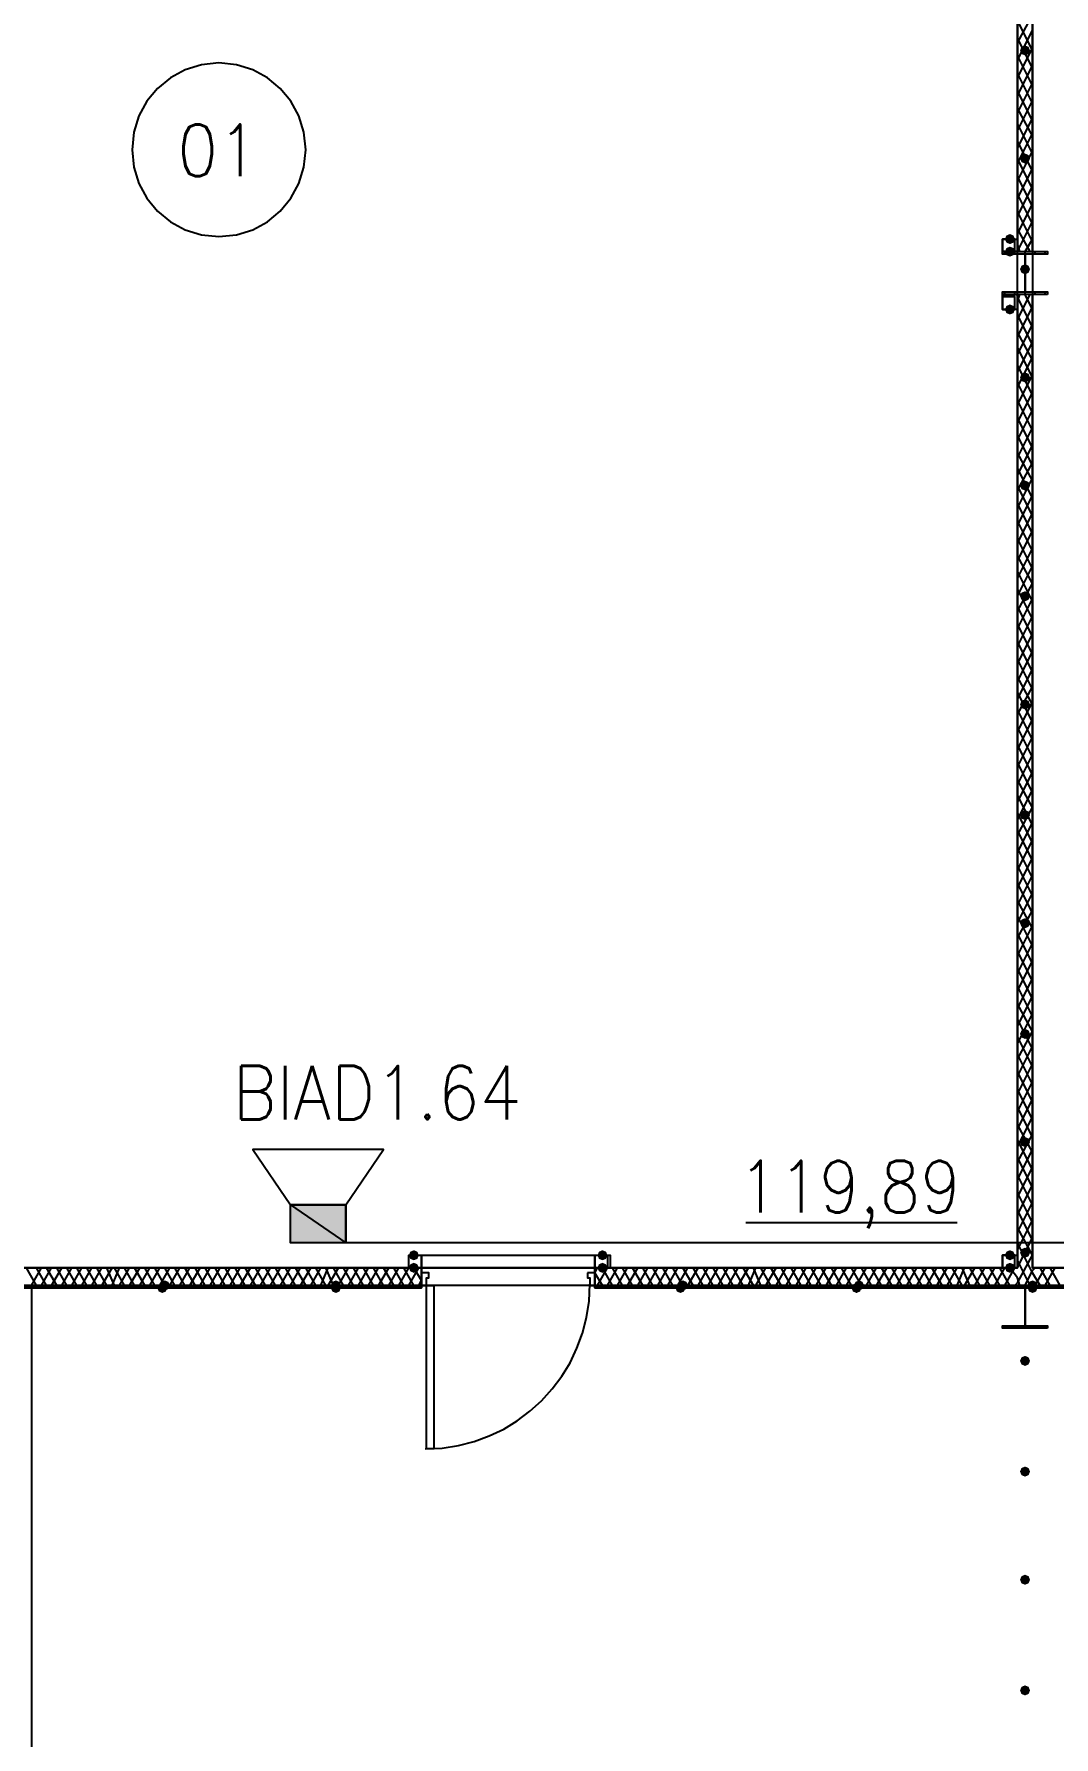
# Model space of a CAD drawing. Header units: millimetres. Extents: x 0 to 420, y 0 to 297.
# Drawn here: x 121.24 to 138.41, y 178.41 to 207.07 of the extents above; entities that cross this region are included whole.
import ezdxf

# ---------------------------------------------------------------- set-up
doc = ezdxf.new("R2010")
doc.units = ezdxf.units.MM
doc.layers.get('0').update_dxf_attribs({"linetype": 'CONTINUOUS'})
doc.styles.get("Standard").update_dxf_attribs({"font": 'STANDARD'})

msp = doc.modelspace()

# ---------------------------------------------------------------- hatches: boundary and pattern name
at = {"true_color": 0x000007}
for points in [[(138.006667, 206.798333), (137.981796, 206.738537), (137.922, 206.713667), (137.862204, 206.738537), (137.837333, 206.798333), (137.862204, 206.858129), (137.922, 206.883), (137.981796, 206.858129)], [(138.006667, 204.978), (137.981796, 204.918204), (137.922, 204.893333), (137.862204, 204.918204), (137.837333, 204.978), (137.862204, 205.037796), (137.922, 205.062667), (137.981796, 205.037796)], [(137.752667, 203.623333), (137.727796, 203.563538), (137.668, 203.538667), (137.608204, 203.563538), (137.583333, 203.623333), (137.608204, 203.683129), (137.668, 203.708), (137.727796, 203.683129)], [(137.752667, 203.411667), (137.727796, 203.351871), (137.668, 203.327), (137.608204, 203.351871), (137.583333, 203.411667), (137.608204, 203.471462), (137.668, 203.496333), (137.727796, 203.471463)], [(138.006667, 203.115333), (137.981796, 203.055537), (137.922, 203.030667), (137.862204, 203.055537), (137.837333, 203.115333), (137.862204, 203.175129), (137.922, 203.2), (137.981796, 203.175129)], [(137.752667, 202.438), (137.727796, 202.378204), (137.668, 202.353333), (137.608204, 202.378204), (137.583333, 202.438), (137.608204, 202.497796), (137.668, 202.522667), (137.727796, 202.497796)], [(138.006667, 201.295), (137.981796, 201.235204), (137.922, 201.210333), (137.862204, 201.235204), (137.837333, 201.295), (137.862204, 201.354796), (137.922, 201.379667), (137.981796, 201.354796)], [(138.006667, 199.474667), (137.981796, 199.414871), (137.922, 199.39), (137.862204, 199.414871), (137.837333, 199.474667), (137.862204, 199.534462), (137.922, 199.559333), (137.981796, 199.534463)], [(138.006667, 197.612), (137.981796, 197.552204), (137.922, 197.527333), (137.862204, 197.552204), (137.837333, 197.612), (137.862204, 197.671796), (137.922, 197.696667), (137.981796, 197.671796)], [(138.006667, 195.791667), (137.981796, 195.731871), (137.922, 195.707), (137.862204, 195.731871), (137.837333, 195.791667), (137.862204, 195.851462), (137.922, 195.876333), (137.981796, 195.851463)], [(138.006667, 193.929), (137.981796, 193.869204), (137.922, 193.844333), (137.862204, 193.869204), (137.837333, 193.929), (137.862204, 193.988796), (137.922, 194.013667), (137.981796, 193.988796)], [(138.006667, 192.108667), (137.981796, 192.048871), (137.922, 192.024), (137.862204, 192.048871), (137.837333, 192.108667), (137.862204, 192.168462), (137.922, 192.193333), (137.981796, 192.168463)], [(138.006667, 190.246), (137.981796, 190.186204), (137.922, 190.161333), (137.862204, 190.186204), (137.837333, 190.246), (137.862204, 190.305796), (137.922, 190.330667), (137.981796, 190.305796)], [(138.006667, 188.425667), (137.981796, 188.365871), (137.922, 188.341), (137.862204, 188.365871), (137.837333, 188.425667), (137.862204, 188.485462), (137.922, 188.510333), (137.981796, 188.485463)], [(127.719667, 186.520667), (127.694796, 186.460871), (127.635, 186.436), (127.575204, 186.460871), (127.550333, 186.520667), (127.575204, 186.580462), (127.635, 186.605333), (127.694796, 186.580463)], [(130.894667, 186.520667), (130.869796, 186.460871), (130.81, 186.436), (130.750204, 186.460871), (130.725333, 186.520667), (130.750204, 186.580462), (130.81, 186.605333), (130.869796, 186.580463)], [(137.752667, 186.520667), (137.727796, 186.460871), (137.668, 186.436), (137.608204, 186.460871), (137.583333, 186.520667), (137.608204, 186.580462), (137.668, 186.605333), (137.727796, 186.580463)], [(138.006667, 186.563), (137.981796, 186.503204), (137.922, 186.478333), (137.862204, 186.503204), (137.837333, 186.563), (137.862204, 186.622796), (137.922, 186.647667), (137.981796, 186.622796)], [(127.719667, 186.309), (127.694796, 186.249204), (127.635, 186.224333), (127.575204, 186.249204), (127.550333, 186.309), (127.575204, 186.368796), (127.635, 186.393667), (127.694796, 186.368796)], [(130.894667, 186.309), (130.869796, 186.249204), (130.81, 186.224333), (130.750204, 186.249204), (130.725333, 186.309), (130.750204, 186.368796), (130.81, 186.393667), (130.869796, 186.368796)], [(137.752667, 186.309), (137.727796, 186.249204), (137.668, 186.224333), (137.608204, 186.249204), (137.583333, 186.309), (137.608204, 186.368796), (137.668, 186.393667), (137.727796, 186.368796)], [(138.006667, 184.742667), (137.981796, 184.682871), (137.922, 184.658), (137.862204, 184.682871), (137.837333, 184.742667), (137.862204, 184.802462), (137.922, 184.827333), (137.981796, 184.802463)], [(138.006667, 182.88), (137.981796, 182.820204), (137.922, 182.795333), (137.862204, 182.820204), (137.837333, 182.88), (137.862204, 182.939796), (137.922, 182.964667), (137.981796, 182.939796)], [(138.006667, 181.059667), (137.981796, 180.999871), (137.922, 180.975), (137.862204, 180.999871), (137.837333, 181.059667), (137.862204, 181.119462), (137.922, 181.144333), (137.981796, 181.119463)], [(138.006667, 179.197), (137.981796, 179.137204), (137.922, 179.112333), (137.862204, 179.137204), (137.837333, 179.197), (137.862204, 179.256796), (137.922, 179.281667), (137.981796, 179.256796)]]:
    msp.add_hatch(color=0, dxfattribs=at).paths.add_polyline_path(points, flags=0)
at = {"true_color": 0x000052}
h = msp.add_hatch(color=0, dxfattribs=at)
h.paths.add_polyline_path([(126.492001, 187.367333), (125.560668, 187.367333), (126.492001, 186.732333)], flags=0)
h.paths.add_polyline_path([(125.560668, 187.367333), (126.492001, 186.732333), (125.560668, 186.732333)], flags=0)
at = {"true_color": 0x000007}
h = msp.add_hatch(color=0, dxfattribs=at)
h.paths.add_polyline_path([(127.762, 186.012667), (120.523, 186.012667), (127.762, 185.970333)], flags=0)
h.paths.add_polyline_path([(120.523, 186.012667), (127.762, 185.970333), (120.523, 185.970333)], flags=0)
at = {"true_color": 0x0000fe}
for points in [[(123.486333, 185.970333), (123.461463, 185.910537), (123.401667, 185.885667), (123.341871, 185.910537), (123.317, 185.970333), (123.341871, 186.030129), (123.401667, 186.055), (123.461462, 186.030129)], [(123.528667, 186.012667), (123.503796, 185.952871), (123.444, 185.928), (123.384204, 185.952871), (123.359333, 186.012667), (123.384204, 186.072462), (123.444, 186.097333), (123.503796, 186.072463)], [(126.407333, 186.012667), (126.382463, 185.952871), (126.322667, 185.928), (126.262871, 185.952871), (126.238, 186.012667), (126.262871, 186.072462), (126.322667, 186.097333), (126.382462, 186.072463)], [(126.407333, 185.970333), (126.382463, 185.910537), (126.322667, 185.885667), (126.262871, 185.910537), (126.238, 185.970333), (126.262871, 186.030129), (126.322667, 186.055), (126.382462, 186.030129)], [(132.207, 185.970333), (132.182129, 185.910537), (132.122333, 185.885667), (132.062538, 185.910537), (132.037667, 185.970333), (132.062537, 186.030129), (132.122333, 186.055), (132.182129, 186.030129)], [(132.249333, 186.012667), (132.224463, 185.952871), (132.164667, 185.928), (132.104871, 185.952871), (132.08, 186.012667), (132.104871, 186.072462), (132.164667, 186.097333), (132.224462, 186.072463)], [(135.170333, 185.970333), (135.145463, 185.910537), (135.085667, 185.885667), (135.025871, 185.910537), (135.001, 185.970333), (135.025871, 186.030129), (135.085667, 186.055), (135.145462, 186.030129)], [(135.212667, 186.012667), (135.187796, 185.952871), (135.128, 185.928), (135.068204, 185.952871), (135.043333, 186.012667), (135.068204, 186.072462), (135.128, 186.097333), (135.187796, 186.072463)], [(138.133667, 186.012667), (138.108796, 185.952871), (138.049, 185.928), (137.989204, 185.952871), (137.964333, 186.012667), (137.989204, 186.072462), (138.049, 186.097333), (138.108796, 186.072463)], [(138.133667, 186.012667), (138.108796, 185.952871), (138.049, 185.928), (137.989204, 185.952871), (137.964333, 186.012667), (137.989204, 186.072462), (138.049, 186.097333), (138.108796, 186.072463)], [(138.133667, 185.970333), (138.108796, 185.910537), (138.049, 185.885667), (137.989204, 185.910537), (137.964333, 185.970333), (137.989204, 186.030129), (138.049, 186.055), (138.108796, 186.030129)]]:
    msp.add_hatch(color=0, dxfattribs=at).paths.add_polyline_path(points, flags=0)
at = {"true_color": 0x000007}
h = msp.add_hatch(color=0, dxfattribs=at)
h.paths.add_polyline_path([(138.049, 186.012667), (130.683, 186.012667), (138.049, 185.970333)], flags=0)
h.paths.add_polyline_path([(130.683, 186.012667), (138.049, 185.970333), (130.683, 185.970333)], flags=0)
h = msp.add_hatch(color=0, dxfattribs=at)
h.paths.add_polyline_path([(145.161, 186.012667), (138.049, 186.012667), (145.161, 185.970333)], flags=0)
h.paths.add_polyline_path([(138.049, 186.012667), (145.161, 185.970333), (138.049, 185.970333)], flags=0)

# ---------------------------------------------------------------- linework, layer by layer
at = {"color": 0, "true_color": 0x00002b}
for points in [[(108.585, 220.810667), (108.585, 186.309), (137.795, 186.309), (137.795, 220.810667)], [(155.151667, 186.309), (155.151667, 220.810667), (138.049, 220.810667), (138.049, 186.309)]]:
    msp.add_lwpolyline(points, close=True, dxfattribs=at)
at = {"color": 0, "true_color": 0x000007}
for points in [[(138.049, 203.411667), (138.049, 220.048667), (137.795, 220.048667), (137.795, 203.411667)], [(137.795, 203.411667), (137.541, 203.411667), (137.541, 203.623333), (137.795, 203.623333)], [(137.752667, 203.411667), (137.752667, 203.623333), (137.541, 203.623333), (137.541, 203.411667)], [(138.303, 202.692), (137.541, 202.692), (137.541, 202.734333), (137.922, 202.734333), (137.922, 203.369333), (137.541, 203.369333), (137.541, 203.411667), (138.303, 203.411667), (138.303, 203.369333), (137.922, 203.369333), (137.922, 202.734333), (138.303, 202.734333)], [(137.795, 202.438), (137.541, 202.438), (137.541, 202.692), (137.795, 202.692)], [(137.752667, 202.438), (137.752667, 202.649667), (137.541, 202.649667), (137.541, 202.438)], [(127.550333, 186.520667), (127.762, 186.520667), (127.762, 186.309), (127.550333, 186.309), (127.550333, 186.520667), (127.762, 186.520667), (127.762, 186.309), (127.550333, 186.309)], [(130.683, 186.520667), (130.894667, 186.520667), (130.894667, 186.309), (130.683, 186.309), (130.683, 186.520667), (130.937, 186.520667), (130.937, 186.309), (130.683, 186.309)], [(137.795, 186.309), (137.541, 186.309), (137.541, 186.520667), (137.795, 186.520667)], [(137.752667, 186.309), (137.752667, 186.520667), (137.541, 186.520667), (137.541, 186.309)], [(127.762, 186.012667), (120.523, 186.012667), (127.762, 185.970333)], [(120.523, 186.012667), (127.762, 185.970333), (120.523, 185.970333)], [(127.762, 186.012667), (127.762, 185.970333), (120.523, 185.970333), (120.523, 186.012667), (127.762, 186.012667), (120.523, 186.012667), (120.523, 185.970333), (127.762, 185.970333)], [(127.762, 186.224333), (127.762, 186.012667), (127.846667, 186.012667), (127.846667, 186.139667), (127.889, 186.139667), (127.889, 186.224333)], [(127.846667, 183.261), (127.846667, 186.012667), (127.973667, 186.012667), (127.973667, 183.261)], [(130.556, 186.224333), (130.556, 186.139667), (130.598333, 186.139667), (130.598333, 186.012667), (130.683, 186.012667), (130.683, 186.224333)], [(138.049, 186.012667), (130.683, 186.012667), (138.049, 185.970333)], [(130.683, 186.012667), (138.049, 185.970333), (130.683, 185.970333)], [(130.683, 185.970333), (138.049, 185.970333), (138.049, 186.012667), (130.683, 186.012667)], [(130.683, 185.970333), (138.049, 185.970333), (138.049, 186.012667), (130.683, 186.012667)], [(138.303, 185.293), (137.541, 185.293), (137.541, 185.335333), (137.922, 185.335333), (137.922, 185.970333), (137.541, 185.970333), (137.541, 186.012667), (138.303, 186.012667), (138.303, 185.970333), (137.922, 185.970333), (137.922, 185.335333), (138.303, 185.335333)], [(145.161, 186.012667), (138.049, 186.012667), (145.161, 185.970333)], [(138.049, 186.012667), (145.161, 185.970333), (138.049, 185.970333)], [(145.161, 186.012667), (145.161, 185.970333), (138.049, 185.970333), (138.049, 186.012667), (145.161, 186.012667), (138.049, 186.012667), (138.049, 185.970333), (145.161, 185.970333)]]:
    msp.add_lwpolyline(points, close=True, dxfattribs=at)
for points in [[(137.795, 206.925333), (138.049, 207.391)], [(138.049, 206.798333), (137.795, 207.306333)], [(137.795, 206.629), (138.049, 207.137)], [(138.049, 206.502), (137.795, 207.01)], [(137.795, 206.332667), (138.049, 206.840667)], [(138.049, 206.205667), (137.795, 206.713667)], [(125.814667, 205.126167), (125.784995, 205.42051), (125.699894, 205.694662), (125.565238, 205.942749), (125.386899, 206.158899), (125.170749, 206.337238), (124.922662, 206.471894), (124.64851, 206.556995), (124.354167, 206.586667), (124.059823, 206.556995), (123.785671, 206.471894), (123.537584, 206.337238), (123.321434, 206.158899), (123.143095, 205.942749), (123.008439, 205.694662), (122.923339, 205.42051), (122.893667, 205.126167)], [(137.795, 206.036333), (138.049, 206.544333)], [(138.049, 205.909333), (137.795, 206.417333)], [(137.795, 205.74), (138.049, 206.248)], [(138.049, 205.613), (137.795, 206.121)], [(137.795, 205.443667), (138.049, 205.951667)], [(138.049, 205.359), (137.795, 205.824667)], [(137.795, 205.147333), (138.049, 205.655333)], [(138.049, 205.062667), (137.795, 205.570667)], [(137.795, 204.893333), (138.049, 205.401333)], [(138.049, 204.766333), (137.795, 205.274333)], [(122.893667, 205.126167), (122.923339, 204.831823), (123.008439, 204.557671), (123.143095, 204.309584), (123.321434, 204.093434), (123.537584, 203.915095), (123.785671, 203.780439), (124.059823, 203.695339), (124.354167, 203.665667), (124.64851, 203.695339), (124.922662, 203.780439), (125.170749, 203.915095), (125.386899, 204.093434), (125.565238, 204.309584), (125.699894, 204.557671), (125.784995, 204.831823), (125.814667, 205.126167)], [(137.795, 204.597), (138.049, 205.105)], [(138.049, 204.47), (137.795, 204.978)], [(137.795, 204.300667), (138.049, 204.808667)], [(138.049, 204.173667), (137.795, 204.681667)], [(137.795, 204.004333), (138.049, 204.512333)], [(138.049, 203.877333), (137.795, 204.385333)], [(137.795, 203.708), (138.049, 204.216)], [(138.049, 203.581), (137.795, 204.089)], [(137.795, 203.411667), (138.049, 203.919667)], [(138.006667, 203.411667), (137.795, 203.792667)], [(137.837333, 203.411667), (137.795, 203.538667)], [(137.922, 203.411667), (138.049, 203.623333)], [(137.583333, 203.369333), (137.583333, 203.411667)], [(137.752667, 203.369333), (137.752667, 203.411667)], [(137.922, 202.692), (137.922, 203.411667)], [(138.091333, 203.369333), (138.091333, 203.411667)], [(138.260667, 203.369333), (138.260667, 203.411667)], [(137.583333, 202.692), (137.583333, 202.734333)], [(137.668, 202.649667), (137.668, 202.692)], [(137.752667, 202.692), (137.752667, 202.734333)], [(137.795, 202.565), (137.837333, 202.692)], [(137.795, 202.268667), (138.006667, 202.692)], [(138.049, 186.309), (138.049, 202.692), (137.795, 202.692), (137.795, 186.309)], [(138.049, 202.141667), (137.795, 202.649667)], [(138.049, 202.438), (137.922, 202.692)], [(138.091333, 202.692), (138.091333, 202.734333)], [(138.260667, 202.692), (138.260667, 202.734333)], [(137.795, 201.972333), (138.049, 202.480333)], [(138.049, 201.845333), (137.795, 202.353333)], [(137.795, 201.676), (138.049, 202.184)], [(138.049, 201.591333), (137.795, 202.057)], [(137.795, 201.379667), (138.049, 201.887667)], [(138.049, 201.295), (137.795, 201.803)], [(137.795, 201.125667), (138.049, 201.633667)], [(138.049, 200.998667), (137.795, 201.506667)], [(137.795, 200.829333), (138.049, 201.337333)], [(138.049, 200.702333), (137.795, 201.210333)], [(137.795, 200.533), (138.049, 201.041)], [(138.049, 200.406), (137.795, 200.914)], [(137.795, 200.236667), (138.049, 200.744667)], [(138.049, 200.109667), (137.795, 200.617667)], [(137.795, 199.940333), (138.049, 200.448333)], [(138.049, 199.813333), (137.795, 200.321333)], [(137.795, 199.644), (138.049, 200.152)], [(138.049, 199.559333), (137.795, 200.025)], [(137.795, 199.39), (138.049, 199.855667)], [(138.049, 199.263), (137.795, 199.771)], [(137.795, 199.093667), (138.049, 199.601667)], [(138.049, 198.966667), (137.795, 199.474667)], [(137.795, 198.797333), (138.049, 199.305333)], [(138.049, 198.670333), (137.795, 199.178333)], [(137.795, 198.501), (138.049, 199.009)], [(138.049, 198.374), (137.795, 198.882)], [(137.795, 198.204667), (138.049, 198.712667)], [(138.049, 198.077667), (137.795, 198.585667)], [(137.795, 197.908333), (138.049, 198.416333)], [(138.049, 197.823667), (137.795, 198.289333)], [(137.795, 197.612), (138.049, 198.12)], [(138.049, 197.527333), (137.795, 198.035333)], [(137.795, 197.358), (138.049, 197.823667)], [(138.049, 197.231), (137.795, 197.739)], [(137.795, 197.061667), (138.049, 197.569667)], [(138.049, 196.934667), (137.795, 197.442667)], [(137.795, 196.765333), (138.049, 197.273333)], [(138.049, 196.638333), (137.795, 197.146333)], [(137.795, 196.469), (138.049, 196.977)], [(138.049, 196.342), (137.795, 196.85)], [(137.795, 196.172667), (138.049, 196.680667)], [(138.049, 196.045667), (137.795, 196.553667)], [(137.795, 195.876333), (138.049, 196.384333)], [(138.049, 195.791667), (137.795, 196.257333)], [(137.795, 195.622333), (138.049, 196.088)], [(138.049, 195.495333), (137.795, 196.003333)], [(137.795, 195.326), (138.049, 195.834)], [(138.049, 195.199), (137.795, 195.707)], [(137.795, 195.029667), (138.049, 195.537667)], [(138.049, 194.902667), (137.795, 195.410667)], [(137.795, 194.733333), (138.049, 195.241333)], [(138.049, 194.606333), (137.795, 195.114333)], [(137.795, 194.437), (138.049, 194.945)], [(138.049, 194.31), (137.795, 194.818)], [(137.795, 194.140667), (138.049, 194.648667)], [(138.049, 194.056), (137.795, 194.521667)], [(137.795, 193.844333), (138.049, 194.352333)], [(138.049, 193.759667), (137.795, 194.267667)], [(137.795, 193.590333), (138.049, 194.056)], [(138.049, 193.463333), (137.795, 193.971333)], [(137.795, 193.294), (138.049, 193.802)], [(138.049, 193.167), (137.795, 193.675)], [(137.795, 192.997667), (138.049, 193.505667)], [(138.049, 192.870667), (137.795, 193.378667)], [(137.795, 192.701333), (138.049, 193.209333)], [(138.049, 192.574333), (137.795, 193.082333)], [(137.795, 192.405), (138.049, 192.913)], [(138.049, 192.278), (137.795, 192.786)], [(137.795, 192.108667), (138.049, 192.616667)], [(138.049, 192.024), (137.795, 192.489667)], [(137.795, 191.854667), (138.049, 192.320333)], [(138.049, 191.727667), (137.795, 192.235667)], [(137.795, 191.558333), (138.049, 192.066333)], [(138.049, 191.431333), (137.795, 191.939333)], [(137.795, 191.262), (138.049, 191.77)], [(138.049, 191.135), (137.795, 191.643)], [(137.795, 190.965667), (138.049, 191.473667)], [(138.049, 190.838667), (137.795, 191.346667)], [(137.795, 190.669333), (138.049, 191.177333)], [(138.049, 190.542333), (137.795, 191.050333)], [(137.795, 190.373), (138.049, 190.881)], [(138.049, 190.288333), (137.795, 190.754)], [(137.795, 190.076667), (138.049, 190.584667)], [(138.049, 189.992), (137.795, 190.5)], [(137.795, 189.822667), (138.049, 190.288333)], [(138.049, 189.695667), (137.795, 190.203667)], [(137.795, 189.526333), (138.049, 190.034333)], [(138.049, 189.399333), (137.795, 189.907333)], [(137.795, 189.23), (138.049, 189.738)], [(138.049, 189.103), (137.795, 189.611)], [(137.795, 188.933667), (138.049, 189.441667)], [(138.049, 188.806667), (137.795, 189.314667)], [(137.795, 188.637333), (138.049, 189.145333)], [(138.049, 188.510333), (137.795, 189.018333)], [(137.795, 188.341), (138.049, 188.849)], [(138.049, 188.256333), (137.795, 188.722)], [(137.795, 188.087), (138.049, 188.552667)], [(138.049, 187.96), (137.795, 188.468)], [(137.795, 187.790667), (138.049, 188.298667)], [(138.049, 187.663667), (137.795, 188.171667)], [(137.795, 187.494333), (138.049, 188.002333)], [(138.049, 187.367333), (137.795, 187.875333)], [(137.795, 187.198), (138.049, 187.706)], [(138.049, 187.071), (137.795, 187.579)], [(137.795, 186.901667), (138.049, 187.409667)], [(138.049, 186.774667), (137.795, 187.282667)], [(133.223, 187.071), (136.779, 187.071)], [(137.795, 186.605333), (138.049, 187.113333)], [(138.049, 186.520667), (137.795, 186.986333)], [(137.795, 186.309), (138.049, 186.817)], [(138.049, 186.224333), (137.795, 186.732333)], [(127.762, 186.309), (108.585, 186.309)], [(121.285, 186.012667), (121.115667, 186.309)], [(121.200333, 186.012667), (121.369667, 186.309)], [(121.454333, 186.012667), (121.285, 186.309)], [(121.369667, 186.012667), (121.539, 186.309)], [(121.623667, 186.012667), (121.454333, 186.309)], [(121.539, 186.012667), (121.708333, 186.309)], [(121.793, 186.012667), (121.623667, 186.309)], [(121.708333, 186.012667), (121.877667, 186.309)], [(121.962333, 186.012667), (121.793, 186.309)], [(121.877667, 186.012667), (122.047, 186.309)], [(122.131667, 186.012667), (121.962333, 186.309)], [(122.047, 186.012667), (122.216333, 186.309)], [(122.301, 186.012667), (122.131667, 186.309)], [(122.216333, 186.012667), (122.385667, 186.309)], [(122.470333, 186.012667), (122.301, 186.309)], [(122.385667, 186.012667), (122.555, 186.309)], [(122.597333, 186.012667), (122.470333, 186.309)], [(122.555, 186.012667), (122.682, 186.309)], [(122.766667, 186.012667), (122.597333, 186.309)], [(122.682, 186.012667), (122.851333, 186.309)], [(122.936, 186.012667), (122.766667, 186.309)], [(122.851333, 186.012667), (123.020667, 186.309)], [(123.105333, 186.012667), (122.936, 186.309)], [(123.020667, 186.012667), (123.19, 186.309)], [(123.274667, 186.012667), (123.105333, 186.309)], [(123.19, 186.012667), (123.359333, 186.309)], [(123.444, 186.012667), (123.274667, 186.309)], [(123.359333, 186.012667), (123.528667, 186.309)], [(123.613333, 186.012667), (123.444, 186.309)], [(123.528667, 186.012667), (123.698, 186.309)], [(123.782667, 186.012667), (123.613333, 186.309)], [(123.698, 186.012667), (123.867333, 186.309)], [(123.952, 186.012667), (123.782667, 186.309)], [(123.867333, 186.012667), (124.036667, 186.309)], [(124.121333, 186.012667), (123.952, 186.309)], [(124.036667, 186.012667), (124.206, 186.309)], [(124.290667, 186.012667), (124.121333, 186.309)], [(124.206, 186.012667), (124.375333, 186.309)], [(124.46, 186.012667), (124.290667, 186.309)], [(124.375333, 186.012667), (124.544667, 186.309)], [(124.629333, 186.012667), (124.46, 186.309)], [(124.544667, 186.012667), (124.714, 186.309)], [(124.798667, 186.012667), (124.629333, 186.309)], [(124.714, 186.012667), (124.883333, 186.309)], [(124.968, 186.012667), (124.798667, 186.309)], [(124.883333, 186.012667), (125.052667, 186.309)], [(125.137333, 186.012667), (124.968, 186.309)], [(125.052667, 186.012667), (125.222, 186.309)], [(125.306667, 186.012667), (125.137333, 186.309)], [(125.222, 186.012667), (125.391333, 186.309)], [(125.476, 186.012667), (125.306667, 186.309)], [(125.391333, 186.012667), (125.560667, 186.309)], [(125.645333, 186.012667), (125.476, 186.309)], [(125.560667, 186.012667), (125.73, 186.309)], [(125.814667, 186.012667), (125.645333, 186.309)], [(125.73, 186.012667), (125.899333, 186.309)], [(125.984, 186.012667), (125.814667, 186.309)], [(125.899333, 186.012667), (126.068667, 186.309)], [(126.153333, 186.012667), (125.984, 186.309)], [(126.068667, 186.012667), (126.195667, 186.309)], [(126.280333, 186.012667), (126.153333, 186.309)], [(126.195667, 186.012667), (126.365, 186.309)], [(126.449667, 186.012667), (126.280333, 186.309)], [(126.365, 186.012667), (126.534333, 186.309)], [(126.619, 186.012667), (126.449667, 186.309)], [(126.534333, 186.012667), (126.703667, 186.309)], [(126.788333, 186.012667), (126.619, 186.309)], [(126.703667, 186.012667), (126.873, 186.309)], [(126.957667, 186.012667), (126.788333, 186.309)], [(126.873, 186.012667), (127.042333, 186.309)], [(127.127, 186.012667), (126.957667, 186.309)], [(127.042333, 186.012667), (127.211667, 186.309)], [(127.296333, 186.012667), (127.127, 186.309)], [(127.211667, 186.012667), (127.381, 186.309)], [(127.465667, 186.012667), (127.296333, 186.309)], [(127.381, 186.012667), (127.550333, 186.309)], [(127.635, 186.012667), (127.465667, 186.309)], [(127.550333, 186.012667), (127.719667, 186.309)], [(127.762, 186.097333), (127.635, 186.309)], [(127.762, 186.436), (127.762, 186.520667), (129.243667, 186.520667)], [(129.243667, 186.309), (127.762, 186.309), (127.762, 186.436)], [(127.762, 186.012667), (127.762, 186.224333), (127.762, 186.309)], [(127.762, 186.309), (127.762, 186.224333), (127.762, 186.012667), (127.762, 186.224333)], [(129.243667, 186.520667), (130.683, 186.520667), (130.683, 186.436)], [(130.683, 186.436), (130.683, 186.309), (129.243667, 186.309)], [(130.683, 186.224333), (130.725333, 186.309)], [(130.683, 186.012667), (130.683, 186.224333), (130.683, 186.309)], [(130.683, 186.309), (130.683, 186.224333), (130.683, 186.012667), (130.683, 186.224333)], [(137.795, 186.309), (130.683, 186.309)], [(130.725333, 186.012667), (130.894667, 186.309)], [(130.979333, 186.012667), (130.81, 186.309)], [(130.894667, 186.012667), (131.064, 186.309)], [(131.148667, 186.012667), (130.979333, 186.309)], [(131.064, 186.012667), (131.233333, 186.309)], [(131.318, 186.012667), (131.148667, 186.309)], [(131.233333, 186.012667), (131.402667, 186.309)], [(131.487333, 186.012667), (131.318, 186.309)], [(131.402667, 186.012667), (131.572, 186.309)], [(131.656667, 186.012667), (131.487333, 186.309)], [(131.572, 186.012667), (131.741333, 186.309)], [(131.826, 186.012667), (131.656667, 186.309)], [(131.741333, 186.012667), (131.910667, 186.309)], [(131.995333, 186.012667), (131.826, 186.309)], [(131.910667, 186.012667), (132.08, 186.309)], [(132.164667, 186.012667), (131.995333, 186.309)], [(132.08, 186.012667), (132.249333, 186.309)], [(132.334, 186.012667), (132.164667, 186.309)], [(132.249333, 186.012667), (132.418667, 186.309)], [(132.503333, 186.012667), (132.334, 186.309)], [(132.418667, 186.012667), (132.588, 186.309)], [(132.672667, 186.012667), (132.503333, 186.309)], [(132.588, 186.012667), (132.757333, 186.309)], [(132.842, 186.012667), (132.672667, 186.309)], [(132.757333, 186.012667), (132.926667, 186.309)], [(133.011333, 186.012667), (132.842, 186.309)], [(132.926667, 186.012667), (133.096, 186.309)], [(133.180667, 186.012667), (133.011333, 186.309)], [(133.096, 186.012667), (133.265333, 186.309)], [(133.35, 186.012667), (133.180667, 186.309)], [(133.265333, 186.012667), (133.392333, 186.309)], [(133.477, 186.012667), (133.35, 186.309)], [(133.392333, 186.012667), (133.561667, 186.309)], [(133.646333, 186.012667), (133.477, 186.309)], [(133.561667, 186.012667), (133.731, 186.309)], [(133.815667, 186.012667), (133.646333, 186.309)], [(133.731, 186.012667), (133.900333, 186.309)], [(133.985, 186.012667), (133.815667, 186.309)], [(133.900333, 186.012667), (134.069667, 186.309)], [(134.154333, 186.012667), (133.985, 186.309)], [(134.069667, 186.012667), (134.239, 186.309)], [(134.323667, 186.012667), (134.154333, 186.309)], [(134.239, 186.012667), (134.408333, 186.309)], [(134.493, 186.012667), (134.323667, 186.309)], [(134.408333, 186.012667), (134.577667, 186.309)], [(134.662333, 186.012667), (134.493, 186.309)], [(134.577667, 186.012667), (134.747, 186.309)], [(134.831667, 186.012667), (134.662333, 186.309)], [(134.747, 186.012667), (134.916333, 186.309)], [(135.001, 186.012667), (134.831667, 186.309)], [(134.916333, 186.012667), (135.085667, 186.309)], [(135.170333, 186.012667), (135.001, 186.309)], [(135.085667, 186.012667), (135.255, 186.309)], [(135.339667, 186.012667), (135.170333, 186.309)], [(135.255, 186.012667), (135.424333, 186.309)], [(135.509, 186.012667), (135.339667, 186.309)], [(135.424333, 186.012667), (135.593667, 186.309)], [(135.678333, 186.012667), (135.509, 186.309)], [(135.593667, 186.012667), (135.763, 186.309)], [(135.847667, 186.012667), (135.678333, 186.309)], [(135.763, 186.012667), (135.932333, 186.309)], [(136.017, 186.012667), (135.847667, 186.309)], [(135.932333, 186.012667), (136.101667, 186.309)], [(136.186333, 186.012667), (136.017, 186.309)], [(136.101667, 186.012667), (136.271, 186.309)], [(136.355667, 186.012667), (136.186333, 186.309)], [(136.271, 186.012667), (136.440333, 186.309)], [(136.525, 186.012667), (136.355667, 186.309)], [(136.440333, 186.012667), (136.609667, 186.309)], [(136.694333, 186.012667), (136.525, 186.309)], [(136.609667, 186.012667), (136.779, 186.309)], [(136.863667, 186.012667), (136.694333, 186.309)], [(136.779, 186.012667), (136.906, 186.309)], [(136.990667, 186.012667), (136.863667, 186.309)], [(136.906, 186.012667), (137.075333, 186.309)], [(137.16, 186.012667), (136.990667, 186.309)], [(137.075333, 186.012667), (137.244667, 186.309)], [(137.329333, 186.012667), (137.16, 186.309)], [(137.244667, 186.012667), (137.414, 186.309)], [(137.498667, 186.012667), (137.329333, 186.309)], [(137.414, 186.012667), (137.583333, 186.309)], [(137.668, 186.012667), (137.498667, 186.309)], [(137.583333, 186.012667), (137.752667, 186.309)], [(137.795, 186.139667), (137.668, 186.309)], [(137.795, 186.055), (138.049, 186.520667)], [(138.006667, 186.012667), (137.795, 186.436)], [(138.049, 186.266667), (138.091333, 186.309)], [(145.161, 186.309), (138.049, 186.309)], [(138.091333, 186.012667), (138.260667, 186.309)], [(138.345333, 186.012667), (138.176, 186.309)], [(138.260667, 186.012667), (138.43, 186.309)], [(138.514667, 186.012667), (138.345333, 186.309)], [(127.762, 186.012667), (120.523, 186.012667), (127.762, 186.012667), (120.523, 185.970333)], [(121.200333, 186.012667), (127.762, 186.012667)], [(127.719667, 186.012667), (127.762, 186.097333)], [(127.8255, 183.261), (128.109009, 183.275316), (128.384327, 183.317334), (128.650061, 183.38566), (128.904818, 183.478901), (129.147204, 183.595663), (129.375824, 183.734552), (129.589286, 183.894176), (129.786195, 184.073139), (129.965158, 184.270048), (130.124781, 184.483509), (130.26367, 184.71213), (130.380432, 184.954515), (130.473674, 185.209272), (130.542, 185.475006), (130.584018, 185.750325), (130.598333, 186.033833)], [(130.81, 186.012667), (130.683, 186.224333)], [(138.049, 185.970333), (130.683, 185.970333), (138.049, 186.012667), (130.683, 186.012667)], [(130.683, 186.012667), (137.795, 186.012667)], [(137.583333, 185.970333), (137.583333, 186.012667)], [(137.752667, 186.012667), (137.795, 186.055)], [(137.752667, 185.970333), (137.752667, 186.012667)], [(137.837333, 186.012667), (137.795, 186.139667)], [(137.795, 186.012667), (138.049, 186.012667)], [(137.922, 186.012667), (138.049, 186.266667)], [(137.922, 185.293), (137.922, 186.012667)], [(138.176, 186.012667), (138.049, 186.224333)], [(145.161, 186.012667), (138.049, 186.012667), (145.161, 186.012667), (138.049, 185.970333)], [(138.049, 186.012667), (145.161, 186.012667)], [(138.091333, 185.970333), (138.091333, 186.012667)], [(138.260667, 185.970333), (138.260667, 186.012667)], [(137.583333, 185.293), (137.583333, 185.335333)], [(137.752667, 185.293), (137.752667, 185.335333)], [(138.091333, 185.293), (138.091333, 185.335333)], [(138.260667, 185.293), (138.260667, 185.335333)]]:
    msp.add_lwpolyline(points, dxfattribs=at)
at = {"color": 0, "true_color": 0x000005}
msp.add_lwpolyline([(133.011334, 138.006666), (237.236001, 138.006666), (243.924667, 138.006666), (243.924667, 144.060333), (260.942667, 144.060333), (260.942667, 138.006666), (372.745, 138.006666), (372.745, 186.732333), (265.091334, 186.732333), (258.487334, 186.732333), (258.487334, 163.279666), (257.979334, 163.279666), (257.979334, 181.017333), (251.079001, 181.017333), (240.453334, 181.017333), (240.453334, 202.988333), (236.177667, 202.988333), (235.204001, 202.988333), (222.800334, 202.988333), (222.800334, 186.732333), (125.560668, 186.732333)], dxfattribs=at)
at = {"color": 0, "true_color": 0x000052}
msp.add_lwpolyline([(126.492001, 187.367333), (126.492001, 186.732333), (125.560668, 186.732333), (125.560668, 187.367333), (126.492001, 187.367333), (127.127001, 188.298666), (124.925668, 188.298666), (125.560668, 187.367333)], dxfattribs=at)
for points in [[(126.492001, 187.367333), (125.560668, 187.367333), (126.492001, 186.732333)], [(125.560668, 187.367333), (126.492001, 186.732333), (125.560668, 186.732333)]]:
    msp.add_lwpolyline(points, close=True, dxfattribs=at)
at = {"color": 0, "true_color": 0x000008}
msp.add_lwpolyline([(121.200333, 186.012667), (121.200333, 138.895667), (242.654667, 138.895667), (242.654667, 186.012667)], close=True, dxfattribs=at)

# ---------------------------------------------------------------- texts
at = {"color": 0, "true_color": 0x000007, "attachment_point": 1}
for s, insert, char_height, width in [('01', (123.655665, 205.553699), 0.872032, 0.87203199), ('BIAD1.64', (124.587003, 189.708206), 0.90154, 4.80821323), ('119,89', (133.096002, 188.112369), 0.872032, 3.0521121)]:
    msp.add_mtext(s, dxfattribs=dict(at, insert=insert, char_height=char_height, width=width))

doc.saveas('drawing.dxf')
